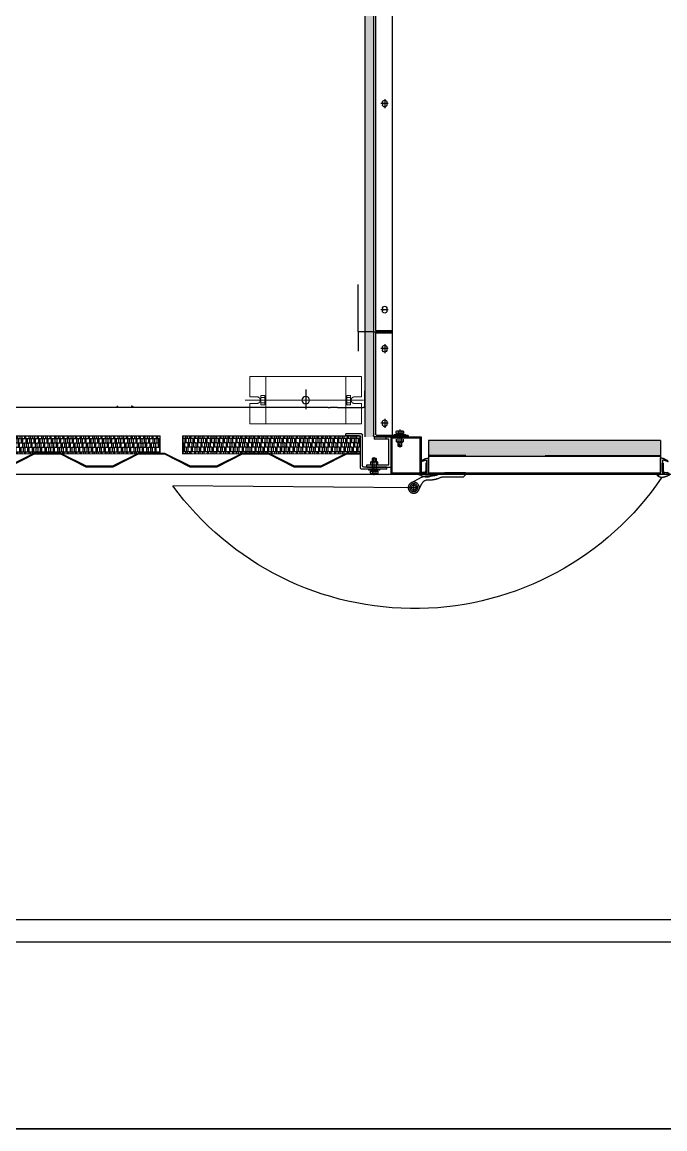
# Model space of a CAD drawing. Extents: x 758840 to 1108724, y -102573 to 143521.
# Drawn here: x 813827 to 815544, y 118032 to 120991 of the extents above; entities that cross this region are included whole.
import ezdxf

# ---------------------------------------------------------------- set-up
doc = ezdxf.new("R2010")
doc.units = 0
doc.header["$LTSCALE"] = 1000
doc.header["$MEASUREMENT"] = 0
for name, pattern in [('ACAD_ISO10W100', [18.5, 12, -3, 0.5, -3]), ('AM_ISO08W050', [18, 12, -1.5, 3, -1.5]), ('CENTER', [2, 1.25, -0.25, 0.25, -0.25]), ('CENTER2', [1.125, 0.75, -0.125, 0.125, -0.125])]:
    doc.linetypes.add(name, pattern=pattern)
for name, color, linetype in [('$DDT_AUDIT_GENERATED_(32FF)', 7, 'Continuous'), ('$DDT_AUDIT_GENERATED_(4A3)', 7, 'Continuous'), ('$DDT_AUDIT_GENERATED_(8C3)', 7, 'Continuous'), ('$DDT_AUDIT_GENERATED_(D0B)', 7, 'Continuous'), ('$DDT_AUDIT_GENERATED_(D0E)', 7, 'Continuous'), ('$DDT_AUDIT_GENERATED_(D17)', 7, 'Continuous'), ('PARTLIST', 131, 'CENTER2'), ('低温左上端板', 7, 'Continuous'), ('低温水室连接板', 7, 'Continuous'), ('室外柴油发电-2层', 241, 'Continuous'), ('高温左上端板', 7, 'Continuous')]:
    doc.layers.add(name, color=color, linetype=linetype)
doc.layers.add('3中心线层', color=1, linetype='CENTER', lineweight=15)
doc.layers.add('AM_7', color=4, linetype='AM_ISO08W050', lineweight=25)
pattern_1 = [(37.5, (3466259.34, 2107941.8666), (-0.125986716, 3.853647538), [0, -3.04, 0, -3.4, 0, -3.25]), (7.5, (3466259.34, 2107941.8666), (3.53955341, 5.64429213), [0, -1.64, 0, -2.74, 0, -1.05]), (327.5, (3466256.88, 2107941.8666), (6.228283724, 0.011318107), [0, -1, 0, -3.6, 0, -4.7]), (317.5, (3466256.88, 2107941.8666), (6.01225321, 1.75535113), [0, -0.5, 0, -2.36, 0, -2.7])]

# ---------------------------------------------------------------- blocks, each defined once
blk = doc.blocks.new('外六角螺栓')
for p, q in [((645248.5, -153160.6), (645248.5, -153158.1)), ((645278.5, -153158.1), (645248.5, -153158.1)), ((645248.5, -153160.6), (645278.5, -153160.6)), ((645253.7, -153149.9), (645253.7, -153155.5)), ((645253.7, -153155.5), (645273.4, -153155.5)), ((645253.7, -153160.6), (645273.4, -153160.6)), ((645271, -153148.5), (645256.1, -153148.5)), ((645258.5, -153182.6), (645258.5, -153160.6)), ((645258.6, -153149.9), (645258.6, -153155.5)), ((645262.9, -153155.5), (645264.7, -153158.1)), ((645263.5, -153145.1), (645263.5, -153193)), ((645268.5, -153149.9), (645268.5, -153155.5)), ((645268.5, -153180.5), (645268.5, -153160.6)), ((645268.5, -153189.1), (645268.5, -153172)), ((645273.4, -153155.5), (645273.4, -153149.9)), ((645278.5, -153158.1), (645278.5, -153160.6)), ((645258.5, -153189), (645258.5, -153182.6)), ((645258.5, -153189), (645268.5, -153189)), ((645259.5, -153190.1), (645258.5, -153189.1)), ((645259.5, -153182.6), (645259.5, -153190)), ((645259.5, -153190.1), (645267.5, -153190.1)), ((645267.5, -153182.6), (645267.5, -153190)), ((645267.5, -153190.1), (645268.5, -153189.1))]:
    blk.add_line(p, q)
blk.add_lwpolyline([(645271.4, -153155.5), (645255.9, -153155.5), (645255.9, -153158.1), (645271.4, -153158.1)], close=True)
for centre, radius, start, end in [((645256.2, -153151.3), 2.82, 29.385, 150.615), ((645263.5, -153157.6), 9.12, 57.4427, 122.5573), ((645270.9, -153151.3), 2.82, 29.385, 150.615)]:
    blk.add_arc(centre, radius, start, end)
blk = doc.blocks.new('外六角螺母')
for p, q in [((645253.7, -153181.1), (645253.7, -153174.6)), ((645271, -153182.6), (645256.1, -153182.6)), ((645273.4, -153174.6), (645273.4, -153181.1))]:
    blk.add_line(p, q)
for centre, radius, start, end in [((645256.2, -153179.8), 2.82, 209.385, 330.615), ((645263.5, -153173.5), 9.12, 237.4427, 302.5573), ((645270.9, -153179.8), 2.82, 209.385, 330.615)]:
    blk.add_arc(centre, radius, start, end)
blk = doc.blocks.new('A$C069C5D18')
at = {"layer": 'PARTLIST'}
for p, q in [((16.1, 49.2), (103.6, 49.2)), ((92.2, 37.9), (16.1, 37.9)), ((24.4, 10.6), (21.3, 25.9)), ((28, 10.6), (24.4, 10.6)), ((25.7, 22.3), (28, 10.6)), ((31.2, 37.9), (75.8, 37.9)), ((75.8, 34.2), (35.5, 34.2)), ((75.8, 37.9), (75.8, 34.2))]:
    blk.add_line(p, q, dxfattribs=at)
for centre, radius, start, end in [((67.4, 31.2), 68.2, 149.69594, 171.18482), ((10.6, 64.3), 2.48, 20.29243, 146.23188), ((80.9, 70.6), 68.2, 184.59227, 198.2332), ((113, 54), 113.6, 186.20564, 208.35236), ((14.5, 5.2), 5.42, 253.64474, 35.3183), ((129.7, 33.7), 113.6, 177.91457, 192.92118), ((31.2, 27.9), 10, 90, 191.30993), ((35.5, 24.2), 10, 90, 191.30993), ((2.1, 49.4), 90.9, 334.47145, 352.71957), ((85.8, 9.9), 1.68, 168.31957, 351.72769), ((13.7, 62.9), 90.9, 324.14685, 351.36903)]:
    blk.add_arc(centre, radius, start, end, dxfattribs=at)
blk = doc.blocks.new('A$C61EE30FD')
at = {"layer": 'PARTLIST'}
for p, q in [((58.4, 344.7), (26.4, 285.6)), ((100.9, 301.2), (59.4, 280)), ((12.3, 193.6), (5.9, 179.1)), ((18.2, 253.2), (18.2, 221.3)), ((35, 193.6), (28.6, 179.1)), ((40.9, 249.6), (40.9, 221.3)), ((0, 30), (0, 151.4)), ((22.7, 151.4), (22.7, 41.4)), ((11.4, 30), (0, 30)), ((22.7, 41.4), (11.4, 30))]:
    blk.add_line(p, q, dxfattribs=at)
at = {"layer": 'PARTLIST', "linetype": 'ACAD_ISO10W100', "ltscale": 0.05}
for p, q in [((97.6, 329.5), (75.1, 329.5)), ((86.4, 318.3), (86.4, 340.8))]:
    blk.add_line(p, q, dxfattribs=at)
at = {"layer": 'PARTLIST'}
for radius in [31.8, 22.5, 14.2]:
    blk.add_circle((86.4, 329.5), radius, dxfattribs=at)
for centre, radius, start, end in [((86.4, 253.2), 68.2, 151.56417, 180), ((75, 249.6), 34.1, 117.16691, 180), ((-50, 221.3), 68.2, 336.03751, 0), ((-27.3, 221.3), 68.2, 336.03751, 360), ((68.2, 151.4), 68.2, 156.03751, 180), ((90.9, 151.4), 68.2, 156.03751, 180)]:
    blk.add_arc(centre, radius, start, end, dxfattribs=at)
blk = doc.blocks.new('侧支承')
at = {"color": 0}
for p, q in [((677496.6, -151497.3), (677431.6, -151497.3)), ((677431.6, -151497.3), (677431.6, -151577.3)), ((677496.6, -151503.3), (677437.6, -151503.3)), ((677437.6, -151503.3), (677437.6, -151571.3)), ((677496.6, -151497.3), (677496.6, -151503.3)), ((677437.6, -151571.3), (677476.6, -151571.3)), ((677476.6, -151577.3), (677476.6, -151571.3)), ((677431.6, -151577.3), (677476.6, -151577.3))]:
    blk.add_line(p, q, dxfattribs=at)
blk = doc.blocks.new('128')
for p, q in [((645016.2, -154981.3), (645054.2, -154981.3)), ((645016.2, -154983.3), (645053.7, -154983.3)), ((645053.7, -154983.3), (645121.7, -155017.3)), ((645054.2, -154981.3), (645122.2, -155015.3)), ((645192.2, -155015.3), (645260.2, -154981.3)), ((645192.7, -155017.3), (645260.7, -154983.3)), ((645260.2, -154981.3), (645332.2, -154981.3)), ((645260.7, -154983.3), (645331.7, -154983.3)), ((645331.7, -154983.3), (645399.7, -155017.3)), ((645332.2, -154981.3), (645400.2, -155015.3)), ((645470.2, -155015.3), (645538.2, -154981.3)), ((645470.7, -155017.3), (645538.7, -154983.3)), ((645538.2, -154981.3), (645610.2, -154981.3)), ((645538.7, -154983.3), (645609.7, -154983.3)), ((645609.7, -154983.3), (645677.7, -155017.3)), ((645610.2, -154981.3), (645678.2, -155015.3)), ((645748.2, -155015.3), (645816.2, -154981.3)), ((645748.7, -155017.3), (645816.7, -154983.3)), ((645816.2, -154981.3), (645888.2, -154981.3)), ((645816.7, -154983.3), (645887.7, -154983.3)), ((645887.7, -154983.3), (645955.7, -155017.3)), ((645888.2, -154981.3), (645956.2, -155015.3)), ((646026.2, -155015.3), (646094.2, -154981.3)), ((646026.7, -155017.3), (646094.7, -154983.3)), ((645121.7, -155017.3), (645192.7, -155017.3)), ((645122.2, -155015.3), (645192.2, -155015.3)), ((645399.7, -155017.3), (645470.7, -155017.3)), ((645400.2, -155015.3), (645470.2, -155015.3)), ((645677.7, -155017.3), (645713.2, -155017.3)), ((645678.2, -155015.3), (645713.2, -155015.3)), ((645713.2, -155015.3), (645748.2, -155015.3)), ((645713.2, -155017.3), (645748.7, -155017.3)), ((645955.7, -155017.3), (646026.7, -155017.3)), ((645956.2, -155015.3), (646026.2, -155015.3))]:
    blk.add_line(p, q)
at = {"color": 0}
for p, q in [((645016.2, -154983.3), (645016.2, -154981.3)), ((646094.2, -154981.3), (646132.2, -154981.3)), ((646094.7, -154983.3), (646132.2, -154983.3)), ((646132.2, -154981.3), (646132.2, -154983.3))]:
    blk.add_line(p, q, dxfattribs=at)
blk = doc.blocks.new('侧网板')
h = blk.add_hatch()
h.set_pattern_fill('AR-RSHKE', color=4, style=0)
h.set_pattern_definition([(0, (0, 50), (25.5, 12), [6, -5, 7, -3, 9, -4]), (0, (6, 50.5), (25.5, 12), [5, -19, 4, -6]), (0, (18, 49.25), (25.5, 12), [3, -31]), (90, (0, 50), (-8.5, 12), [11.5, -36.5]), (90, (6, 50), (-8.5, 12), [11.25, -36.75]), (90, (11, 50), (-8.5, 12), [10.5, -37.5]), (90, (18, 49.25), (-8.5, 12), [11.5, -36.5]), (90, (21, 49.25), (-8.5, 12), [11.5, -36.5]), (90, (30, 50), (-8.5, 12), [11, -37])])
h.paths.add_polyline_path([(44394.9, 13537.8), (44394.9, 13583.8), (44418.9, 13583.8), (44418.9, 13584.8), (44843.7, 13584.8), (44843.7, 13583.8), (44867.7, 13583.8), (44867.7, 13537.8)])
at = {"layer": '3中心线层'}
for p, q in [((44393.9, 13584.8), (44393.9, 13536.8)), ((44393.9, 13584.8), (44418.9, 13584.8)), ((44394.9, 13583.8), (44394.9, 13537.8)), ((44394.9, 13583.8), (44418.9, 13583.8)), ((44418.9, 13584.8), (44418.9, 13583.8)), ((44418.9, 13584.8), (44843.7, 13584.8)), ((44868.7, 13584.8), (44843.7, 13584.8)), ((44843.7, 13584.8), (44843.7, 13583.8)), ((44867.7, 13583.8), (44843.7, 13583.8)), ((44867.7, 13583.8), (44867.7, 13537.8)), ((44868.7, 13584.8), (44868.7, 13536.8)), ((44393.9, 13536.8), (44868.7, 13536.8)), ((44394.9, 13537.8), (44867.7, 13537.8))]:
    blk.add_line(p, q, dxfattribs=at)
blk = doc.blocks.new('1221')
blk.add_line((624790.1, -174264.2), (624790.1, -174317.1))
blk.add_circle((624790.1, -174292.7), 10)
at = {"layer": '3中心线层'}
for p, q in [((624635.5, -174292.7), (624951.6, -174292.7)), ((624660.1, -174283.9), (624640.8, -174283.9)), ((624670.1, -174285.7), (624680.5, -174285.7)), ((624680.5, -174287.3), (624683.2, -174287.3)), ((624899.7, -174287.3), (624897, -174287.3)), ((624910.1, -174285.7), (624899.7, -174285.7)), ((624920.1, -174283.9), (624939.3, -174283.9)), ((624660.1, -174301.4), (624640.8, -174301.4)), ((624670.1, -174299.6), (624680.5, -174299.6)), ((624680.5, -174298), (624683.2, -174298)), ((624899.7, -174298), (624897, -174298)), ((624910.1, -174299.6), (624899.7, -174299.6)), ((624920.1, -174301.4), (624939.3, -174301.4))]:
    blk.add_line(p, q, dxfattribs=at)
for points in [[(624939.3, -174283.9), (624939.3, -174229.2), (624640.8, -174229.2), (624640.8, -174283.9)], [(624640.8, -174301.4), (624640.8, -174356.2), (624939.3, -174356.2), (624939.3, -174301.4)]]:
    blk.add_lwpolyline(points, dxfattribs=at)
for points in [[(624683.2, -174229.2), (624897, -174229.2), (624897, -174356.2), (624683.2, -174356.2)], [(624670.1, -174280.2), (624680.5, -174280.2), (624680.5, -174305.4), (624670.1, -174305.4)], [(624910.1, -174280.2), (624899.7, -174280.2), (624899.7, -174305.4), (624910.1, -174305.4)]]:
    blk.add_lwpolyline(points, close=True, dxfattribs=at)
for centre, start, end in [((624660.1, -174292.7), 270, 90), ((624920.1, -174292.7), 90, 270)]:
    blk.add_arc(centre, 8.75, start, end, dxfattribs=at)
blk = doc.blocks.new('柴发集装箱')
h = blk.add_hatch()
h.set_pattern_fill('AR-RSHKE', color=4, style=0)
h.set_pattern_definition([(0, (4100155.97, 1955339.43), (25.5, 12), [6, -5, 7, -3, 9, -4]), (0, (4100161.97, 1955339.93), (25.5, 12), [5, -19, 4, -6]), (0, (4100173.97, 1955338.68), (25.5, 12), [3, -31]), (90, (4100155.9705, 1955339.43), (-8.5, 12), [11.5, -36.5]), (90, (4100161.9705, 1955339.43), (-8.5, 12), [11.25, -36.75]), (90, (4100166.9705, 1955339.43), (-8.5, 12), [10.5, -37.5]), (90, (4100173.9705, 1955338.68), (-8.5, 12), [11.5, -36.5]), (90, (4100176.9705, 1955338.68), (-8.5, 12), [11.5, -36.5]), (90, (4100185.9705, 1955339.43), (-8.5, 12), [11, -37])])
h.paths.add_polyline_path([(4111647.4, 1941645.8), (4111647.4, 1941647.8), (4111647.4, 1941687.8), (4111027.9, 1941687.8), (4111027.9, 1941645.8)])
at = {"layer": 'AM_7'}
h = blk.add_hatch(dxfattribs=at)
h.set_pattern_fill('AR-SAND', color=256, scale=2, style=0)
h.set_pattern_definition(pattern_1)
h.paths.add_polyline_path([(4111794.4, 1941697.8), (4111817.4, 1941697.8), (4111817.4, 1944490.8), (4111794.4, 1944490.8)])
h = blk.add_hatch(dxfattribs=at)
h.set_pattern_fill('AR-SAND', color=256, scale=2, style=0)
h.set_pattern_definition(pattern_1)
h.paths.add_polyline_path([(4111794.4, 1941697.8), (4111817.4, 1941697.8), (4111817.4, 1944490.8), (4111794.4, 1944490.8)])
h = blk.add_hatch(dxfattribs=at)
h.set_pattern_fill('AR-SAND', color=256, scale=2, style=0)
h.set_pattern_definition(pattern_1)
h.paths.add_polyline_path([(4111794.4, 1941697.8), (4111817.4, 1941697.8), (4111817.4, 1944490.8), (4111794.4, 1944490.8)])
h = blk.add_hatch(dxfattribs=at)
h.set_pattern_fill('AR-SAND', color=256, scale=2, style=0)
h.set_pattern_definition(pattern_1)
h.paths.add_polyline_path([(4111794.4, 1941697.8), (4111817.4, 1941697.8), (4111817.4, 1944490.8), (4111794.4, 1944490.8)])
at = {"layer": '$DDT_AUDIT_GENERATED_(32FF)', "color": 7, "linetype": 'Continuous'}
blk.add_line((4111817.4, 1944369.7), (4111817.4, 1941825.9), dxfattribs=at)
at = {"layer": '$DDT_AUDIT_GENERATED_(4A3)', "color": 7, "linetype": 'Continuous'}
blk.add_line((4111830.4, 1941775.9), (4111822.4, 1941775.9), dxfattribs=at)
at = {"layer": '$DDT_AUDIT_GENERATED_(8C3)', "color": 7, "linetype": 'Continuous'}
for p, q in [((4111915.4, 1941775.9), (4112027.4, 1941775.9)), ((4112246.4, 1941775.9), (4112256.4, 1941775.9)), ((4112475.3, 1941775.9), (4112877.3, 1941775.9))]:
    blk.add_line(p, q, dxfattribs=at)
at = {"layer": '$DDT_AUDIT_GENERATED_(D0B)', "color": 7, "linetype": 'Continuous'}
for q in [(4111817.4, 1941820.9), (4111822.4, 1941775.9)]:
    blk.add_line((4111817.4, 1941775.9), q, dxfattribs=at)
at = {"layer": '$DDT_AUDIT_GENERATED_(D0E)', "color": 7, "linetype": 'Continuous'}
blk.add_line((4111890.4, 1941775.9), (4111910.4, 1941775.9), dxfattribs=at)
at = {"layer": '$DDT_AUDIT_GENERATED_(D17)', "color": 7, "linetype": 'Continuous'}
for p, q in [((4111890.4, 1941775.9), (4111830.4, 1941775.9)), ((4111915.4, 1941775.9), (4111910.4, 1941775.9))]:
    blk.add_line(p, q, dxfattribs=at)
for p, q in [((4111744.4, 1944490.8), (4111744.4, 1941701.8)), ((4111744.4, 1944490.8), (4111744.4, 1941701.8)), ((4111744.4, 1944490.8), (4111744.4, 1941701.8)), ((4111744.4, 1944490.8), (4111744.4, 1941701.8)), ((4111794.4, 1944491.8), (4111794.4, 1941701.8)), ((4111794.4, 1944491.8), (4111794.4, 1941701.8)), ((4111794.4, 1944491.8), (4111794.4, 1941701.8)), ((4111794.4, 1944491.8), (4111794.4, 1941701.8)), ((4111817.4, 1944491.8), (4111817.4, 1941697.8)), ((4111817.4, 1944491.8), (4111817.4, 1941697.8)), ((4111817.4, 1944491.8), (4111817.4, 1941697.8)), ((4111817.4, 1944491.8), (4111817.4, 1941697.8)), ((4111789.4, 1944207.8), (4111789.4, 1941981.8)), ((4111789.4, 1944207.8), (4111789.4, 1941981.8)), ((4111789.4, 1944207.8), (4111789.4, 1941981.8)), ((4111789.4, 1944207.8), (4111789.4, 1941981.8)), ((4111764.4, 1942600.5), (4111764.4, 1942576.5)), ((4111764.4, 1942600.5), (4111764.4, 1942576.5)), ((4111764.4, 1942600.5), (4111764.4, 1942576.5)), ((4111764.4, 1942600.5), (4111764.4, 1942576.5)), ((4111758.4, 1942591.8), (4111758.4, 1942585.8)), ((4111758.4, 1942591.8), (4111758.4, 1942585.8)), ((4111758.4, 1942591.8), (4111758.4, 1942585.8)), ((4111758.4, 1942591.8), (4111758.4, 1942585.8)), ((4111770.4, 1942591.8), (4111770.4, 1942585.8)), ((4111770.4, 1942591.8), (4111770.4, 1942585.8)), ((4111770.4, 1942591.8), (4111770.4, 1942585.8)), ((4111770.4, 1942591.8), (4111770.4, 1942585.8)), ((4111758.4, 1942040.8), (4111758.4, 1942034.8)), ((4111758.4, 1942040.8), (4111758.4, 1942034.8)), ((4111758.4, 1942040.8), (4111758.4, 1942034.8)), ((4111758.4, 1942040.8), (4111758.4, 1942034.8)), ((4111770.4, 1942040.8), (4111770.4, 1942034.8)), ((4111770.4, 1942040.8), (4111770.4, 1942034.8)), ((4111770.4, 1942040.8), (4111770.4, 1942034.8)), ((4111770.4, 1942040.8), (4111770.4, 1942034.8)), ((4111789.4, 1941981.8), (4111744.4, 1941981.8)), ((4111789.4, 1941981.8), (4111744.4, 1941981.8)), ((4111789.4, 1941981.8), (4111744.4, 1941981.8)), ((4111789.4, 1941981.8), (4111744.4, 1941981.8)), ((4111792.4, 1941978.8), (4111744.4, 1941978.8)), ((4111792.4, 1941978.8), (4111744.4, 1941978.8)), ((4111792.4, 1941978.8), (4111744.4, 1941978.8)), ((4111792.4, 1941978.8), (4111744.4, 1941978.8)), ((4111789.4, 1941975.8), (4111744.4, 1941975.8)), ((4111789.4, 1941975.8), (4111744.4, 1941975.8)), ((4111789.4, 1941975.8), (4111744.4, 1941975.8)), ((4111789.4, 1941975.8), (4111744.4, 1941975.8)), ((4111789.4, 1941975.8), (4111789.4, 1941705.8)), ((4111789.4, 1941975.8), (4111789.4, 1941705.8)), ((4111789.4, 1941975.8), (4111789.4, 1941705.8)), ((4111789.4, 1941975.8), (4111789.4, 1941705.8)), ((4111764.4, 1941945.3), (4111764.4, 1941921.3)), ((4111764.4, 1941945.3), (4111764.4, 1941921.3)), ((4111764.4, 1941945.3), (4111764.4, 1941921.3)), ((4111764.4, 1941945.3), (4111764.4, 1941921.3)), ((4111758.4, 1941936.6), (4111758.4, 1941930.6)), ((4111758.4, 1941936.6), (4111758.4, 1941930.6)), ((4111758.4, 1941936.6), (4111758.4, 1941930.6)), ((4111758.4, 1941936.6), (4111758.4, 1941930.6)), ((4111770.4, 1941936.6), (4111770.4, 1941930.6)), ((4111770.4, 1941936.6), (4111770.4, 1941930.6)), ((4111770.4, 1941936.6), (4111770.4, 1941930.6)), ((4111770.4, 1941936.6), (4111770.4, 1941930.6)), ((4111764.4, 1941745.9), (4111764.4, 1941721.9)), ((4111764.4, 1941745.9), (4111764.4, 1941721.9)), ((4111764.4, 1941745.9), (4111764.4, 1941721.9)), ((4111764.4, 1941745.9), (4111764.4, 1941721.9)), ((4111758.4, 1941737.2), (4111758.4, 1941731.2)), ((4111758.4, 1941737.2), (4111758.4, 1941731.2)), ((4111758.4, 1941737.2), (4111758.4, 1941731.2)), ((4111758.4, 1941737.2), (4111758.4, 1941731.2)), ((4111770.4, 1941737.2), (4111770.4, 1941731.2)), ((4111770.4, 1941737.2), (4111770.4, 1941731.2)), ((4111770.4, 1941737.2), (4111770.4, 1941731.2)), ((4111770.4, 1941737.2), (4111770.4, 1941731.2)), ((4111027.9, 1941687.8), (4111647.4, 1941687.8)), ((4111027.9, 1941687.8), (4111027.9, 1941645.8)), ((4111647.4, 1941687.8), (4111647.4, 1941647.8)), ((4111647.4, 1941645.8), (4111027.9, 1941645.8)), ((4111647.4, 1941601.8), (4111027.9, 1941601.8)), ((4111608.6, 1941599.8), (4111027.9, 1941599.8))]:
    blk.add_line(p, q)
at = {"ltscale": 20}
for p, q in [((4111754.9, 1942588.8), (4111774.9, 1942588.8)), ((4111754.9, 1942588.8), (4111774.9, 1942588.8)), ((4111754.9, 1942588.8), (4111774.9, 1942588.8)), ((4111754.9, 1942588.8), (4111774.9, 1942588.8)), ((4111754.9, 1942037.8), (4111774.9, 1942037.8)), ((4111754.9, 1942037.8), (4111774.9, 1942037.8)), ((4111754.9, 1942037.8), (4111774.9, 1942037.8)), ((4111754.9, 1942037.8), (4111774.9, 1942037.8)), ((4111754.9, 1941933.6), (4111774.9, 1941933.6)), ((4111754.9, 1941933.6), (4111774.9, 1941933.6)), ((4111754.9, 1941933.6), (4111774.9, 1941933.6)), ((4111754.9, 1941933.6), (4111774.9, 1941933.6)), ((4111754.9, 1941734.2), (4111774.9, 1941734.2)), ((4111754.9, 1941734.2), (4111774.9, 1941734.2)), ((4111754.9, 1941734.2), (4111774.9, 1941734.2)), ((4111754.9, 1941734.2), (4111774.9, 1941734.2))]:
    blk.add_line(p, q, dxfattribs=at)
at = {"color": 0}
for p, q in [((4111835.5, 1941978.8), (4111835.5, 1942105.5)), ((4111835.5, 1941978.8), (4111835.5, 1942105.5)), ((4111835.5, 1941978.8), (4111835.5, 1942105.5)), ((4111835.5, 1941978.8), (4111835.5, 1942105.5)), ((4111794.4, 1942024.1), (4111794.4, 1941978.8)), ((4111794.4, 1942024.1), (4111794.4, 1941978.8)), ((4111794.4, 1942024.1), (4111794.4, 1941978.8)), ((4111794.4, 1942024.1), (4111794.4, 1941978.8)), ((4111792.4, 1941978.8), (4111835.5, 1941978.8)), ((4111792.4, 1941978.8), (4111835.5, 1941978.8)), ((4111792.4, 1941978.8), (4111835.5, 1941978.8)), ((4111792.4, 1941978.8), (4111835.5, 1941978.8)), ((4111794.4, 1941978.8), (4111835.5, 1941978.8)), ((4111794.4, 1941978.8), (4111835.5, 1941978.8)), ((4111794.4, 1941978.8), (4111835.5, 1941978.8)), ((4111794.4, 1941978.8), (4111835.5, 1941978.8)), ((4111835.5, 1941978.8), (4111835.5, 1941926.6)), ((4111835.5, 1941978.8), (4111835.5, 1941926.6)), ((4111835.5, 1941978.8), (4111835.5, 1941926.6)), ((4111835.5, 1941978.8), (4111835.5, 1941926.6)), ((4111701.4, 1941701.8), (4111785.4, 1941701.8)), ((4111701.4, 1941701.8), (4111701.4, 1941697.8)), ((4111701.4, 1941701.8), (4111785.4, 1941701.8)), ((4111701.4, 1941701.8), (4111701.4, 1941697.8)), ((4111701.4, 1941701.8), (4111785.4, 1941701.8)), ((4111701.4, 1941701.8), (4111701.4, 1941697.8)), ((4111701.4, 1941701.8), (4111785.4, 1941701.8)), ((4111701.4, 1941701.8), (4111701.4, 1941697.8)), ((4111701.4, 1941697.8), (4111790.4, 1941697.8)), ((4111701.4, 1941697.8), (4111761.4, 1941697.8)), ((4111701.4, 1941697.8), (4111790.4, 1941697.8)), ((4111701.4, 1941697.8), (4111761.4, 1941697.8)), ((4111701.4, 1941697.8), (4111790.4, 1941697.8)), ((4111701.4, 1941697.8), (4111761.4, 1941697.8)), ((4111701.4, 1941697.8), (4111790.4, 1941697.8)), ((4111701.4, 1941697.8), (4111761.4, 1941697.8)), ((4111761.4, 1941697.8), (4111761.4, 1941691.8)), ((4111761.4, 1941697.8), (4111761.4, 1941691.8)), ((4111761.4, 1941697.8), (4111761.4, 1941691.8)), ((4111761.4, 1941697.8), (4111761.4, 1941691.8)), ((4111823.4, 1941620.2), (4111823.4, 1941703.2)), ((4111826.4, 1941706.2), (4111868.4, 1941706.2)), ((4111829.4, 1941614.2), (4111829.4, 1941689.2)), ((4111832.4, 1941700.2), (4111868.4, 1941700.2)), ((4111868.4, 1941700.2), (4111868.4, 1941706.2)), ((4111027.9, 1941647.8), (4111027.9, 1941597.8)), ((4111335.7, 1941647.8), (4111027.9, 1941647.8)), ((4111547.4, 1941647.8), (4111647.4, 1941647.8)), ((4111647.4, 1941647.8), (4111647.4, 1941597.8)), ((4111027.9, 1941597.8), (4111335.7, 1941597.8)), ((4111647.4, 1941597.8), (4111547.4, 1941597.8)), ((4111758.4, 1941617.2), (4111820.4, 1941617.2)), ((4111758.4, 1941611.2), (4111758.4, 1941617.2)), ((4111758.4, 1941611.2), (4111826.4, 1941611.2))]:
    blk.add_line(p, q, dxfattribs=at)
at = {"color": 3}
blk.add_line((4111686.8, 1941561.8), (4112330.5, 1941567.2), dxfattribs=at)
for points in [[(4109582.9, 1944597.8), (4122582.9, 1944597.8), (4122582.9, 1941597.8), (4109582.9, 1941597.8)], [(4109582.9, 1944597.8), (4122582.9, 1944597.8), (4122582.9, 1941597.8), (4109582.9, 1941597.8)], [(4111747.4, 1941597.8), (4111747.4, 1941697.8), (4111667.4, 1941697.8), (4111667.4, 1941597.8)], [(4111744.4, 1941600.8), (4111744.4, 1941694.8), (4111670.4, 1941694.8), (4111670.4, 1941600.8)]]:
    blk.add_lwpolyline(points, close=True)
for centre, start, end in [((4111764.4, 1942591.8), 0, 180), ((4111764.4, 1942591.8), 0, 180), ((4111764.4, 1942591.8), 0, 180), ((4111764.4, 1942591.8), 0, 180), ((4111764.4, 1942585.8), 180, 0), ((4111764.4, 1942585.8), 180, 0), ((4111764.4, 1942585.8), 180, 0), ((4111764.4, 1942585.8), 180, 0), ((4111764.4, 1942040.8), 0, 180), ((4111764.4, 1942040.8), 0, 180), ((4111764.4, 1942040.8), 0, 180), ((4111764.4, 1942040.8), 0, 180), ((4111764.4, 1942034.8), 180, 0), ((4111764.4, 1942034.8), 180, 0), ((4111764.4, 1942034.8), 180, 0), ((4111764.4, 1942034.8), 180, 0), ((4111764.4, 1941936.6), 0, 180), ((4111764.4, 1941936.6), 0, 180), ((4111764.4, 1941936.6), 0, 180), ((4111764.4, 1941936.6), 0, 180), ((4111764.4, 1941930.6), 180, 0), ((4111764.4, 1941930.6), 180, 0), ((4111764.4, 1941930.6), 180, 0), ((4111764.4, 1941930.6), 180, 0), ((4111764.4, 1941737.2), 0, 180), ((4111764.4, 1941737.2), 0, 180), ((4111764.4, 1941737.2), 0, 180), ((4111764.4, 1941737.2), 0, 180), ((4111764.4, 1941731.2), 180, 0), ((4111764.4, 1941731.2), 180, 0), ((4111764.4, 1941731.2), 180, 0), ((4111764.4, 1941731.2), 180, 0)]:
    blk.add_arc(centre, 6, start, end)
at = {"color": 0}
for centre, radius, start, end in [((4111785.4, 1941705.8), 4, 270, 0), ((4111785.4, 1941705.8), 4, 270, 0), ((4111785.4, 1941705.8), 4, 270, 0), ((4111785.4, 1941705.8), 4, 270, 0), ((4111790.4, 1941701.8), 4, 270, 0), ((4111790.4, 1941701.8), 4, 270, 0), ((4111790.4, 1941701.8), 4, 270, 0), ((4111790.4, 1941701.8), 4, 270, 0), ((4111826.4, 1941703.2), 3, 90, 180), ((4111832.4, 1941697.2), 3, 90, 180), ((4111820.4, 1941620.2), 3, 270, 0), ((4111826.4, 1941614.2), 3, 270, 0)]:
    blk.add_arc(centre, radius, start, end, dxfattribs=at)
at = {"color": 3}
blk.add_arc((4111685.2, 1942036.7), 798, 214.0634, 323.9593, dxfattribs=at)
at = {"layer": '低温左上端板', "color": 7, "linetype": 'Continuous'}
for p, q in [((4112256.4, 1941775.9), (4112295.9, 1941775.9)), ((4112435.8, 1941775.9), (4112475.3, 1941775.9)), ((4112475.3, 1941775.9), (4112480.3, 1941780.9))]:
    blk.add_line(p, q, dxfattribs=at)
at = {"layer": '低温水室连接板', "color": 7, "linetype": 'Continuous'}
for p, q in [((4112295.9, 1941775.9), (4112435.8, 1941775.9)), ((4112435.8, 1941775.9), (4112440.8, 1941780.9))]:
    blk.add_line(p, q, dxfattribs=at)
at = {"layer": '高温左上端板', "color": 7, "linetype": 'Continuous'}
blk.add_line((4112027.4, 1941775.9), (4112246.4, 1941775.9), dxfattribs=at)
blk.add_blockref('1221', (3487185.3, 2116088.6))
at = {"color": 0}
for name, p in [('外六角螺栓', (3466460.4, 2094862.4)), ('外六角螺栓', (3466460.4, 2094862.4)), ('外六角螺栓', (3466460.4, 2094862.4)), ('外六角螺栓', (3466460.4, 2094862.4)), ('外六角螺母', (3466460.4, 2094866.4)), ('外六角螺母', (3466460.4, 2094866.4)), ('外六角螺母', (3466460.4, 2094866.4)), ('外六角螺母', (3466460.4, 2094866.4)), ('128', (3466813.2, 2096634.5))]:
    blk.add_blockref(name, p, dxfattribs=at)
at = {"color": 0, "xscale": -1, "rotation": 180}
blk.add_blockref('侧支承', (3434315.8, 1790119.9), dxfattribs=at)
at = {"xscale": -1, "rotation": 180}
blk.add_blockref('侧网板', (4067435.5, 1955237), dxfattribs=at)
at = {"rotation": 180}
blk.add_blockref('侧网板', (4157232.8, 1955237), dxfattribs=at)
at = {"color": 0, "rotation": 180}
for name, p in [('外六角螺栓', (4757056, 1788450.6)), ('外六角螺母', (4757056, 1788448.6))]:
    blk.add_blockref(name, p, dxfattribs=at)
at = {"layer": 'PARTLIST', "extrusion": (0, 0, -1), "xscale": 0.5, "yscale": 0.5, "zscale": -0.5, "rotation": 90}
blk.add_blockref('A$C069C5D18', (-4111003.3, 1941589.7), dxfattribs=at)
at = {"layer": 'PARTLIST'}
for name, p, xscale, yscale, zscale, rotation in [('A$C069C5D18', (4111672, 1941589.7), 0.5, 0.5, 0.5, 90), ('A$C61EE30FD', (4111534.4, 1941601.8), 0.4626341527327895, 0.4626341527327895, 0.4626341527327895, 270)]:
    blk.add_blockref(name, p, dxfattribs=dict(at, xscale=xscale, yscale=yscale, zscale=zscale, rotation=rotation))

msp = doc.modelspace()

# ---------------------------------------------------------------- linework, layer by layer
at = {"layer": '室外柴油发电-2层'}
msp.add_lwpolyline([(855827.49, 118031.98), (802327.49, 118031.98), (802327.49, 124031.98)], dxfattribs=at)
msp.add_lwpolyline([(869327.49, 124031.98), (802327.49, 124031.98), (802327.49, 118031.98), (869327.49, 118031.98)], close=True, dxfattribs=at)
at = {"layer": '室外柴油发电-2层', "linetype": 'ByBlock', "lineweight": -2}
msp.add_lwpolyline([(866977.49, 124031.99), (802477.49, 124031.99), (802477.49, 118531.99), (866977.49, 118531.99)], close=True, dxfattribs=at)
msp.add_lwpolyline([(866917.49, 119931.99), (866917.49, 123971.99), (802537.49, 123971.99), (802537.49, 118591.99), (866977.49, 118591.99)], dxfattribs=at)
at = {"layer": '室外柴油发电-2层', "linetype": 'ByBlock', "lineweight": -3}
msp.add_lwpolyline([(803977.49, 119781.99), (816977.49, 119781.99), (816977.49, 122781.99), (803977.49, 122781.99)], close=True, dxfattribs=at)

# ---------------------------------------------------------------- block references
at = {"layer": '室外柴油发电-2层', "xscale": -1}
msp.add_blockref('柴发集装箱', (4926560.43, -1821815.81), dxfattribs=at)

doc.saveas('drawing.dxf')
